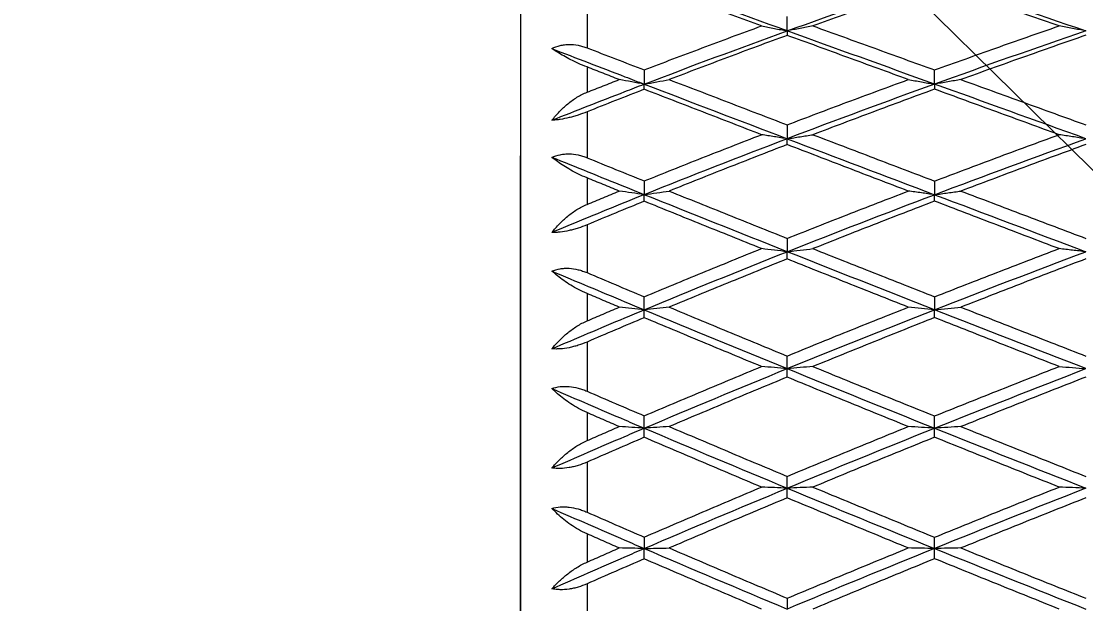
# Model space of a CAD drawing. Extents: x 6453 to 7582, y 0 to 827.
# Drawn here: x 6600.69 to 6616.67, y 217.34 to 226.08 of the extents above; entities that cross this region are included whole.
import ezdxf

# ---------------------------------------------------------------- set-up
doc = ezdxf.new("R2010")
doc.units = 0
doc.header["$LTSCALE"] = 30
doc.header["$MEASUREMENT"] = 0
doc.header["$PDMODE"] = 3
doc.header["$PDSIZE"] = -10
doc.layers.get('0').update_dxf_attribs({"linetype": 'CONTINUOUS'})
doc.layers.get('DEFPOINTS').update_dxf_attribs({"linetype": 'CONTINUOUS'})
doc.layers.add('1', color=7, linetype='CONTINUOUS')
doc.styles.add('Daelim Dimension', font='')
doc.styles.get('Daelim Dimension').set_extended_font_data('나눔고딕')
doc.dimstyles.new('DEFAULT', dxfattribs={"dimscale": 2, "dimtxt": 2, "dimasz": 2, "dimexe": 0, "dimexo": 2, "dimgap": 1, "dimtad": 1, "dimdec": 1, "dimzin": 9, "dimdsep": 46, "dimtxsty": 'Daelim Dimension', "dimcen": 0.5, "dimclrd": 252, "dimclre": 252, "dimclrt": 3, "dimadec": 1, "dimazin": 0, "dimtfac": 1, "dimtdec": 1, "dimtix": 1, "dimtmove": 0, "dimatfit": 3, "dimfxl": 1, "dimtolj": 1, "dimtzin": 1, "dimlwd": 9, "dimlwe": 9, "dimarcsym": 0})

# ---------------------------------------------------------------- blocks, each defined once
blk = doc.blocks.new('*D49')
at = {"color": 5, "lineweight": 9, "ltscale": 0.5, "transparency": 16777216}
for p, q in [((6677.333, 220.067), (6628.548, 268.005)), ((6604.922, 241.109), (6627.171, 263.751)), ((6649.476, 191.719), (6600.692, 239.657))]:
    blk.add_line(p, q, dxfattribs=at)
at = {"color": 5, "ltscale": 0.5, "transparency": 16777216}
for points in [[(6626.696, 264.218), (6627.647, 263.283), (6629.975, 266.604)], [(6604.446, 241.576), (6605.397, 240.641), (6602.118, 238.256)]]:
    blk.add_solid(points, dxfattribs=at)
at = {"layer": 'DEFPOINTS', "color": 0, "ltscale": 0.5, "transparency": 16777216}
for p in [(6629.975, 266.604), (6680.186, 217.263), (6652.329, 188.915)]:
    blk.add_point(p, dxfattribs=at)
at = {"color": 7, "ltscale": 0.5, "transparency": 16777216, "insert": (6610.763, 257.622), "char_height": 10, "attachment_point": 5, "rotation": 45.5011, "style": 'Daelim Dimension'}
blk.add_mtext('\\A1;40', dxfattribs=at)

msp = doc.modelspace()

# ---------------------------------------------------------------- linework, layer by layer
at = {"layer": '1', "color": 7, "linetype": 'Continuous', "lineweight": 18}
for p, q in [((6608.185, 233.763), (6608.185, 200.763)), ((6608.185, 210.463), (6608.185, 224.063))]:
    msp.add_line(p, q, dxfattribs=at)
for points in [[(6612.19, 225.938), (6611.464, 226.201), (6610.748, 226.459), (6610.044, 226.713)], [(6611.805, 226.013), (6611.511, 226.121), (6610.922, 226.336), (6610.336, 226.55), (6610.044, 226.657)], [(6612.19, 225.938), (6612.917, 226.201), (6613.655, 226.459), (6614.403, 226.713)], [(6614.403, 226.659), (6614.091, 226.551), (6613.475, 226.336), (6612.874, 226.121), (6612.577, 226.013)], [(6614.403, 226.713), (6615.15, 226.459), (6615.908, 226.201), (6616.675, 225.938)], [(6616.271, 226.013), (6615.961, 226.121), (6615.338, 226.336), (6614.715, 226.551), (6614.403, 226.659)], [(6612.19, 225.938), (6612.19, 225.974), (6612.19, 226.046), (6612.19, 226.117), (6612.19, 226.153)], [(6610.044, 225.353), (6610.329, 225.463), (6610.908, 225.682), (6611.503, 225.903), (6611.805, 226.013)], [(6611.805, 226.013), (6611.869, 226.001), (6611.997, 225.976), (6612.126, 225.951), (6612.19, 225.938)], [(6612.577, 226.013), (6612.513, 226.001), (6612.384, 225.976), (6612.255, 225.951), (6612.19, 225.938)], [(6612.577, 226.013), (6612.881, 225.903), (6613.49, 225.683), (6614.098, 225.462), (6614.403, 225.352)], [(6614.403, 225.352), (6614.705, 225.461), (6615.318, 225.681), (6615.95, 225.902), (6616.271, 226.013)], [(6616.675, 225.938), (6616.607, 225.951), (6616.472, 225.976), (6616.338, 226.001), (6616.271, 226.013)], [(6610.044, 225.14), (6610.748, 225.41), (6611.464, 225.676), (6612.19, 225.938)], [(6612.19, 225.872), (6611.887, 225.761), (6611.288, 225.539), (6610.707, 225.318), (6610.42, 225.208)], [(6614.403, 225.14), (6613.655, 225.41), (6612.917, 225.676), (6612.19, 225.938)], [(6612.19, 225.938), (6612.19, 225.927), (6612.19, 225.905), (6612.19, 225.883), (6612.19, 225.872)], [(6614.008, 225.208), (6613.705, 225.319), (6613.099, 225.54), (6612.493, 225.762), (6612.19, 225.872)], [(6616.675, 225.938), (6615.908, 225.676), (6615.15, 225.41), (6614.403, 225.14)], [(6616.675, 225.874), (6616.352, 225.762), (6615.717, 225.539), (6615.101, 225.318), (6614.799, 225.208)], [(6609.185, 225.397), (6609.14, 225.414), (6609.055, 225.45), (6608.939, 225.506), (6608.834, 225.563), (6608.742, 225.618), (6608.685, 225.654), (6608.658, 225.673)], [(6609.185, 225.684), (6609.328, 225.629), (6609.614, 225.519), (6609.901, 225.408), (6610.044, 225.353)], [(6609.669, 225.208), (6609.589, 225.24), (6609.427, 225.302), (6609.265, 225.365), (6609.185, 225.397)], [(6610.044, 225.353), (6610.044, 225.317), (6610.044, 225.246), (6610.044, 225.175), (6610.044, 225.14)], [(6614.403, 225.14), (6614.403, 225.175), (6614.403, 225.246), (6614.403, 225.316), (6614.403, 225.352)], [(6609.185, 225.018), (6609.265, 225.05), (6609.426, 225.113), (6609.588, 225.176), (6609.669, 225.208)], [(6610.044, 225.14), (6609.981, 225.151), (6609.856, 225.174), (6609.731, 225.197), (6609.669, 225.208)], [(6610.044, 225.14), (6610.107, 225.151), (6610.232, 225.174), (6610.358, 225.197), (6610.42, 225.208)], [(6610.42, 225.208), (6610.714, 225.095), (6611.303, 224.869), (6611.894, 224.642), (6612.19, 224.529)], [(6612.19, 224.529), (6612.485, 224.642), (6613.083, 224.868), (6613.697, 225.094), (6614.008, 225.208)], [(6614.008, 225.208), (6614.073, 225.197), (6614.204, 225.174), (6614.336, 225.151), (6614.403, 225.14)], [(6614.799, 225.208), (6614.733, 225.197), (6614.601, 225.174), (6614.469, 225.151), (6614.403, 225.14)], [(6614.799, 225.208), (6615.112, 225.094), (6615.738, 224.867), (6616.363, 224.641), (6616.675, 224.528)], [(6610.044, 225.063), (6609.899, 225.006), (6609.61, 224.893), (6609.326, 224.78), (6609.185, 224.724)], [(6610.044, 225.14), (6610.748, 224.87), (6611.464, 224.597), (6612.19, 224.32)], [(6610.044, 225.063), (6610.044, 225.076), (6610.044, 225.101), (6610.044, 225.127), (6610.044, 225.14)], [(6611.805, 224.381), (6611.511, 224.495), (6610.922, 224.722), (6610.336, 224.949), (6610.044, 225.063)], [(6614.403, 225.14), (6613.655, 224.87), (6612.917, 224.597), (6612.19, 224.32)], [(6614.403, 225.064), (6614.09, 224.95), (6613.474, 224.721), (6612.873, 224.494), (6612.577, 224.381)], [(6616.675, 224.32), (6615.908, 224.597), (6615.15, 224.87), (6614.403, 225.14)], [(6614.403, 225.14), (6614.403, 225.127), (6614.403, 225.102), (6614.403, 225.077), (6614.403, 225.064)], [(6616.271, 224.381), (6615.961, 224.495), (6615.338, 224.722), (6614.715, 224.95), (6614.403, 225.064)], [(6612.19, 224.529), (6612.19, 224.494), (6612.19, 224.425), (6612.19, 224.355), (6612.19, 224.32)], [(6610.044, 223.687), (6610.328, 223.801), (6610.905, 224.031), (6611.502, 224.264), (6611.805, 224.381)], [(6612.19, 224.32), (6612.126, 224.33), (6611.997, 224.351), (6611.869, 224.371), (6611.805, 224.381)], [(6612.19, 224.32), (6612.255, 224.33), (6612.384, 224.351), (6612.513, 224.371), (6612.577, 224.381)], [(6612.577, 224.381), (6612.881, 224.265), (6613.49, 224.033), (6614.098, 223.801), (6614.403, 223.685)], [(6614.403, 223.685), (6614.708, 223.801), (6615.324, 224.033), (6615.954, 224.265), (6616.271, 224.381)], [(6616.675, 224.32), (6616.607, 224.33), (6616.472, 224.351), (6616.338, 224.371), (6616.271, 224.381)], [(6612.19, 224.32), (6611.464, 224.044), (6610.748, 223.764), (6610.044, 223.481)], [(6612.19, 224.233), (6611.886, 224.115), (6611.286, 223.881), (6610.706, 223.65), (6610.42, 223.535)], [(6612.19, 224.32), (6612.917, 224.044), (6613.655, 223.764), (6614.403, 223.481)], [(6612.19, 224.233), (6612.19, 224.247), (6612.19, 224.277), (6612.19, 224.306), (6612.19, 224.32)], [(6614.008, 223.535), (6613.705, 223.651), (6613.099, 223.883), (6612.493, 224.116), (6612.19, 224.233)], [(6614.403, 223.481), (6615.15, 223.764), (6615.908, 224.044), (6616.675, 224.32)], [(6616.675, 224.234), (6616.355, 224.117), (6615.723, 223.884), (6615.104, 223.651), (6614.799, 223.535)], [(6609.185, 223.732), (6609.14, 223.751), (6609.055, 223.789), (6608.939, 223.851), (6608.834, 223.914), (6608.742, 223.977), (6608.685, 224.019), (6608.658, 224.04)], [(6609.185, 224.035), (6609.328, 223.977), (6609.614, 223.861), (6609.901, 223.745), (6610.044, 223.687)], [(6609.669, 223.535), (6609.588, 223.568), (6609.426, 223.634), (6609.265, 223.7), (6609.185, 223.732)], [(6610.044, 223.687), (6610.044, 223.652), (6610.044, 223.584), (6610.044, 223.515), (6610.044, 223.481)], [(6614.403, 223.685), (6614.403, 223.651), (6614.403, 223.583), (6614.403, 223.515), (6614.403, 223.481)], [(6609.185, 223.336), (6609.265, 223.369), (6609.425, 223.435), (6609.588, 223.501), (6609.669, 223.535)], [(6610.044, 223.481), (6609.981, 223.49), (6609.856, 223.508), (6609.731, 223.526), (6609.669, 223.535)], [(6610.044, 223.481), (6610.107, 223.49), (6610.232, 223.508), (6610.358, 223.526), (6610.42, 223.535)], [(6612.19, 222.625), (6611.464, 222.913), (6610.748, 223.198), (6610.044, 223.481)], [(6610.044, 223.382), (6610.044, 223.399), (6610.044, 223.432), (6610.044, 223.465), (6610.044, 223.481)], [(6610.42, 223.535), (6610.714, 223.416), (6611.303, 223.18), (6611.894, 222.943), (6612.19, 222.825)], [(6612.19, 222.825), (6612.487, 222.943), (6613.087, 223.18), (6613.699, 223.416), (6614.008, 223.535)], [(6612.19, 222.625), (6612.917, 222.913), (6613.655, 223.198), (6614.403, 223.481)], [(6614.403, 223.481), (6614.336, 223.49), (6614.204, 223.508), (6614.073, 223.526), (6614.008, 223.535)], [(6614.403, 223.481), (6614.469, 223.49), (6614.601, 223.508), (6614.733, 223.526), (6614.799, 223.535)], [(6614.403, 223.481), (6615.15, 223.198), (6615.908, 222.913), (6616.675, 222.625)], [(6614.403, 223.384), (6614.403, 223.4), (6614.403, 223.432), (6614.403, 223.465), (6614.403, 223.481)], [(6614.799, 223.535), (6615.112, 223.416), (6615.738, 223.178), (6616.363, 222.942), (6616.675, 222.824)], [(6610.044, 223.382), (6609.898, 223.323), (6609.609, 223.205), (6609.325, 223.087), (6609.185, 223.029)], [(6611.805, 222.671), (6611.505, 222.792), (6610.912, 223.031), (6610.331, 223.266), (6610.044, 223.382)], [(6614.403, 223.384), (6614.093, 223.265), (6613.479, 223.028), (6612.876, 222.79), (6612.577, 222.671)], [(6616.271, 222.671), (6615.961, 222.789), (6615.339, 223.026), (6614.715, 223.264), (6614.403, 223.384)], [(6612.19, 222.825), (6612.19, 222.792), (6612.19, 222.725), (6612.19, 222.658), (6612.19, 222.625)], [(6610.044, 221.95), (6610.331, 222.07), (6610.912, 222.31), (6611.505, 222.551), (6611.805, 222.671)], [(6610.044, 221.754), (6610.748, 222.046), (6611.464, 222.337), (6612.19, 222.625)], [(6612.19, 222.625), (6612.126, 222.632), (6611.997, 222.648), (6611.869, 222.663), (6611.805, 222.671)], [(6612.19, 222.625), (6612.255, 222.632), (6612.384, 222.648), (6612.513, 222.663), (6612.577, 222.671)], [(6614.403, 221.754), (6613.655, 222.046), (6612.917, 222.337), (6612.19, 222.625)], [(6612.19, 222.517), (6612.19, 222.535), (6612.19, 222.571), (6612.19, 222.607), (6612.19, 222.625)], [(6612.577, 222.671), (6612.881, 222.55), (6613.49, 222.309), (6614.098, 222.068), (6614.403, 221.948)], [(6614.403, 221.948), (6614.714, 222.071), (6615.336, 222.313), (6615.959, 222.552), (6616.271, 222.671)], [(6614.403, 221.754), (6615.15, 222.046), (6615.908, 222.337), (6616.675, 222.625)], [(6616.675, 222.625), (6616.607, 222.632), (6616.472, 222.648), (6616.338, 222.663), (6616.271, 222.671)], [(6612.19, 222.517), (6611.889, 222.396), (6611.293, 222.154), (6610.709, 221.913), (6610.42, 221.793)], [(6614.008, 221.793), (6613.698, 221.916), (6613.084, 222.159), (6612.486, 222.398), (6612.19, 222.517)], [(6616.675, 222.518), (6616.362, 222.399), (6615.736, 222.159), (6615.111, 221.915), (6614.799, 221.793)], [(6609.185, 221.997), (6609.14, 222.016), (6609.055, 222.057), (6608.939, 222.123), (6608.834, 222.192), (6608.742, 222.262), (6608.685, 222.31), (6608.658, 222.334)], [(6609.185, 222.311), (6609.326, 222.251), (6609.611, 222.131), (6609.899, 222.01), (6610.044, 221.95)], [(6609.669, 221.793), (6609.588, 221.827), (6609.426, 221.895), (6609.265, 221.963), (6609.185, 221.997)], [(6610.044, 221.754), (6610.044, 221.786), (6610.044, 221.852), (6610.044, 221.917), (6610.044, 221.95)], [(6614.403, 221.948), (6614.403, 221.916), (6614.403, 221.851), (6614.403, 221.786), (6614.403, 221.754)], [(6609.185, 221.587), (6609.265, 221.621), (6609.426, 221.69), (6609.588, 221.758), (6609.669, 221.793)], [(6610.044, 221.754), (6609.981, 221.76), (6609.856, 221.773), (6609.731, 221.786), (6609.669, 221.793)], [(6610.42, 221.793), (6610.358, 221.786), (6610.232, 221.773), (6610.107, 221.76), (6610.044, 221.754)], [(6610.044, 221.754), (6610.748, 221.461), (6611.464, 221.167), (6612.19, 220.871)], [(6610.044, 221.635), (6610.044, 221.655), (6610.044, 221.694), (6610.044, 221.734), (6610.044, 221.754)], [(6610.42, 221.793), (6610.708, 221.673), (6611.291, 221.43), (6611.888, 221.184), (6612.19, 221.06)], [(6612.19, 221.06), (6612.492, 221.184), (6613.097, 221.43), (6613.704, 221.672), (6614.008, 221.793)], [(6612.19, 220.871), (6612.917, 221.167), (6613.655, 221.461), (6614.403, 221.754)], [(6614.403, 221.754), (6614.336, 221.76), (6614.204, 221.773), (6614.073, 221.786), (6614.008, 221.793)], [(6614.403, 221.754), (6614.469, 221.76), (6614.601, 221.773), (6614.733, 221.786), (6614.799, 221.793)], [(6616.675, 220.871), (6615.908, 221.167), (6615.15, 221.461), (6614.403, 221.754)], [(6614.403, 221.636), (6614.403, 221.656), (6614.403, 221.695), (6614.403, 221.734), (6614.403, 221.754)], [(6614.799, 221.793), (6615.112, 221.669), (6615.738, 221.424), (6616.363, 221.18), (6616.675, 221.059)], [(6610.044, 221.635), (6609.899, 221.574), (6609.611, 221.452), (6609.326, 221.331), (6609.185, 221.27)], [(6611.805, 220.902), (6611.505, 221.026), (6610.911, 221.272), (6610.331, 221.515), (6610.044, 221.635)], [(6614.403, 221.636), (6614.098, 221.516), (6613.489, 221.273), (6612.881, 221.026), (6612.577, 220.902)], [(6616.271, 220.902), (6615.952, 221.027), (6615.321, 221.274), (6614.706, 221.517), (6614.403, 221.636)], [(6612.19, 220.871), (6612.19, 220.902), (6612.19, 220.965), (6612.19, 221.029), (6612.19, 221.06)], [(6610.044, 220.162), (6610.336, 220.287), (6610.922, 220.535), (6611.51, 220.78), (6611.805, 220.902)], [(6610.044, 219.977), (6610.748, 220.276), (6611.464, 220.574), (6612.19, 220.871)], [(6612.19, 220.871), (6612.126, 220.876), (6611.997, 220.886), (6611.869, 220.897), (6611.805, 220.902)], [(6612.577, 220.902), (6612.513, 220.897), (6612.384, 220.886), (6612.255, 220.876), (6612.19, 220.871)], [(6612.19, 220.871), (6612.917, 220.574), (6613.655, 220.276), (6614.403, 219.977)], [(6612.19, 220.743), (6612.19, 220.764), (6612.19, 220.807), (6612.19, 220.849), (6612.19, 220.871)], [(6612.577, 220.902), (6612.873, 220.78), (6613.474, 220.535), (6614.091, 220.286), (6614.403, 220.16)], [(6614.403, 220.16), (6614.714, 220.286), (6615.336, 220.534), (6615.96, 220.78), (6616.271, 220.902)], [(6614.403, 219.977), (6615.15, 220.276), (6615.908, 220.574), (6616.675, 220.871)], [(6616.271, 220.902), (6616.338, 220.897), (6616.472, 220.886), (6616.607, 220.876), (6616.675, 220.871)], [(6612.19, 220.743), (6611.894, 220.621), (6611.302, 220.375), (6610.714, 220.126), (6610.42, 220.001)], [(6614.008, 220.001), (6613.697, 220.127), (6613.084, 220.376), (6612.486, 220.621), (6612.19, 220.743)], [(6616.675, 220.744), (6616.352, 220.618), (6615.716, 220.368), (6615.101, 220.122), (6614.799, 220.001)], [(6609.185, 220.21), (6609.14, 220.23), (6609.055, 220.272), (6608.939, 220.343), (6608.834, 220.417), (6608.742, 220.493), (6608.685, 220.545), (6608.658, 220.572)], [(6609.185, 220.532), (6609.328, 220.47), (6609.614, 220.346), (6609.901, 220.223), (6610.044, 220.162)], [(6609.669, 220.001), (6609.589, 220.036), (6609.427, 220.105), (6609.265, 220.175), (6609.185, 220.21)], [(6610.044, 219.977), (6610.044, 220.008), (6610.044, 220.07), (6610.044, 220.131), (6610.044, 220.162)], [(6614.403, 219.977), (6614.403, 220.008), (6614.403, 220.069), (6614.403, 220.13), (6614.403, 220.16)], [(6609.185, 219.791), (6609.265, 219.826), (6609.427, 219.896), (6609.589, 219.966), (6609.669, 220.001)], [(6610.044, 219.977), (6609.981, 219.981), (6609.856, 219.989), (6609.731, 219.997), (6609.669, 220.001)], [(6610.42, 220.001), (6610.358, 219.997), (6610.232, 219.989), (6610.107, 219.981), (6610.044, 219.977)], [(6610.044, 219.977), (6610.748, 219.678), (6611.464, 219.378), (6612.19, 219.077)], [(6610.044, 219.84), (6610.044, 219.863), (6610.044, 219.909), (6610.044, 219.955), (6610.044, 219.977)], [(6610.42, 220.001), (6610.714, 219.876), (6611.303, 219.626), (6611.894, 219.377), (6612.19, 219.254)], [(6612.19, 219.254), (6612.492, 219.38), (6613.097, 219.63), (6613.704, 219.878), (6614.008, 220.001)], [(6612.19, 219.077), (6612.917, 219.378), (6613.655, 219.678), (6614.403, 219.977)], [(6614.403, 219.977), (6614.336, 219.981), (6614.204, 219.989), (6614.073, 219.997), (6614.008, 220.001)], [(6614.799, 220.001), (6614.733, 219.997), (6614.601, 219.989), (6614.469, 219.981), (6614.403, 219.977)], [(6614.403, 219.977), (6615.15, 219.678), (6615.908, 219.378), (6616.675, 219.077)], [(6614.403, 219.841), (6614.403, 219.864), (6614.403, 219.909), (6614.403, 219.955), (6614.403, 219.977)], [(6614.799, 220.001), (6615.103, 219.879), (6615.72, 219.631), (6616.354, 219.38), (6616.675, 219.252)], [(6610.044, 219.84), (6609.901, 219.778), (6609.614, 219.654), (6609.328, 219.53), (6609.185, 219.467)], [(6611.805, 219.093), (6611.511, 219.216), (6610.922, 219.465), (6610.336, 219.714), (6610.044, 219.84)], [(6614.403, 219.841), (6614.09, 219.715), (6613.473, 219.464), (6612.873, 219.216), (6612.577, 219.093)], [(6616.271, 219.093), (6615.952, 219.22), (6615.32, 219.472), (6614.706, 219.719), (6614.403, 219.841)], [(6612.19, 219.077), (6612.19, 219.106), (6612.19, 219.165), (6612.19, 219.224), (6612.19, 219.254)], [(6610.044, 218.342), (6610.336, 218.468), (6610.922, 218.72), (6611.51, 218.969), (6611.805, 219.093)], [(6612.19, 219.077), (6612.126, 219.079), (6611.997, 219.085), (6611.869, 219.09), (6611.805, 219.093)], [(6612.577, 219.093), (6612.513, 219.09), (6612.384, 219.085), (6612.255, 219.079), (6612.19, 219.077)], [(6612.577, 219.093), (6612.881, 218.966), (6613.49, 218.714), (6614.098, 218.465), (6614.403, 218.34)], [(6614.403, 218.34), (6614.704, 218.463), (6615.317, 218.712), (6615.95, 218.965), (6616.271, 219.093)], [(6616.675, 219.077), (6616.607, 219.079), (6616.472, 219.085), (6616.338, 219.09), (6616.271, 219.093)], [(6610.044, 218.171), (6610.748, 218.474), (6611.464, 218.776), (6612.19, 219.077)], [(6612.19, 218.931), (6611.886, 218.804), (6611.286, 218.551), (6610.706, 218.302), (6610.42, 218.179)], [(6612.19, 219.077), (6612.917, 218.776), (6613.655, 218.474), (6614.403, 218.171)], [(6612.19, 218.931), (6612.19, 218.955), (6612.19, 219.004), (6612.19, 219.053), (6612.19, 219.077)], [(6614.008, 218.179), (6613.705, 218.303), (6613.099, 218.553), (6612.493, 218.805), (6612.19, 218.931)], [(6616.675, 219.077), (6615.908, 218.776), (6615.15, 218.474), (6614.403, 218.171)], [(6616.675, 218.932), (6616.352, 218.804), (6615.716, 218.551), (6615.101, 218.302), (6614.799, 218.179)], [(6609.185, 218.391), (6609.14, 218.411), (6609.055, 218.454), (6608.939, 218.528), (6608.834, 218.607), (6608.742, 218.688), (6608.685, 218.745), (6608.658, 218.773)], [(6609.185, 218.717), (6609.328, 218.654), (6609.614, 218.529), (6609.901, 218.404), (6610.044, 218.342)], [(6609.669, 218.179), (6609.589, 218.214), (6609.427, 218.285), (6609.265, 218.356), (6609.185, 218.391)], [(6610.044, 218.342), (6610.044, 218.313), (6610.044, 218.257), (6610.044, 218.2), (6610.044, 218.171)], [(6614.403, 218.171), (6614.403, 218.199), (6614.403, 218.256), (6614.403, 218.312), (6614.403, 218.34)], [(6609.185, 217.967), (6609.265, 218.003), (6609.427, 218.073), (6609.589, 218.144), (6609.669, 218.179)], [(6610.044, 218.171), (6609.981, 218.173), (6609.856, 218.175), (6609.731, 218.178), (6609.669, 218.179)], [(6610.044, 218.171), (6610.107, 218.173), (6610.232, 218.175), (6610.358, 218.178), (6610.42, 218.179)], [(6610.044, 218.171), (6610.748, 217.869), (6611.464, 217.566), (6612.19, 217.263)], [(6610.044, 218.016), (6610.044, 218.042), (6610.044, 218.094), (6610.044, 218.146), (6610.044, 218.171)], [(6610.42, 218.179), (6610.714, 218.052), (6611.303, 217.8), (6611.894, 217.55), (6612.19, 217.425)], [(6612.19, 217.425), (6612.485, 217.549), (6613.083, 217.799), (6613.697, 218.052), (6614.008, 218.179)], [(6614.403, 218.171), (6613.655, 217.869), (6612.917, 217.566), (6612.19, 217.263)], [(6614.403, 218.171), (6614.336, 218.173), (6614.204, 218.175), (6614.073, 218.178), (6614.008, 218.179)], [(6614.799, 218.179), (6614.733, 218.178), (6614.601, 218.175), (6614.469, 218.173), (6614.403, 218.171)], [(6614.403, 218.171), (6615.15, 217.869), (6615.908, 217.566), (6616.675, 217.263)], [(6614.403, 218.018), (6614.403, 218.043), (6614.403, 218.095), (6614.403, 218.146), (6614.403, 218.171)], [(6614.799, 218.179), (6615.112, 218.052), (6615.738, 217.799), (6616.363, 217.548), (6616.675, 217.424)], [(6610.044, 218.016), (6609.898, 217.953), (6609.609, 217.827), (6609.325, 217.703), (6609.185, 217.641)], [(6611.805, 217.263), (6611.511, 217.388), (6610.922, 217.638), (6610.336, 217.89), (6610.044, 218.016)], [(6614.403, 218.018), (6614.09, 217.89), (6613.473, 217.637), (6612.873, 217.387), (6612.577, 217.263)], [(6616.271, 217.263), (6615.961, 217.388), (6615.338, 217.638), (6614.715, 217.891), (6614.403, 218.018)], [(6612.19, 217.425), (6612.19, 217.398), (6612.19, 217.344), (6612.19, 217.29), (6612.19, 217.263)]]:
    msp.add_open_spline(points, degree=3, dxfattribs=at)
at = {"layer": '1', "color": 7, "linetype": 'Continuous', "lineweight": 13}
for points, weights in [([(6609.185, 226.338), (6609.185, 226.015), (6609.185, 225.684)], [1, 0.999767428635, 1]), ([(6609.185, 225.397), (6609.185, 225.209), (6609.185, 225.018)], [1, 0.999926457479, 1]), ([(6609.185, 224.724), (6609.185, 224.383), (6609.185, 224.035)], [1, 0.999767428635, 1]), ([(6609.185, 223.732), (6609.185, 223.535), (6609.185, 223.336)], [1, 0.999926457479, 1]), ([(6609.185, 223.029), (6609.185, 222.672), (6609.185, 222.311)], [1, 0.999767428635, 1]), ([(6609.185, 221.997), (6609.185, 221.793), (6609.185, 221.587)], [1, 0.999926457479, 1]), ([(6609.185, 221.27), (6609.185, 220.903), (6609.185, 220.532)], [1, 0.999767428635, 1]), ([(6609.185, 220.21), (6609.185, 220.001), (6609.185, 219.791)], [1, 0.999926457479, 1]), ([(6609.185, 219.467), (6609.185, 219.093), (6609.185, 218.717)], [1, 0.999767428635, 1]), ([(6609.185, 218.391), (6609.185, 218.179), (6609.185, 217.967)], [1, 0.999926457479, 1]), ([(6609.185, 217.641), (6609.185, 217.263), (6609.185, 216.886)], [1, 0.999767428635, 1])]:
    msp.add_rational_spline(points, weights, degree=2, dxfattribs=at)
at = {"layer": '1', "color": 7, "linetype": 'Continuous', "lineweight": 18}
for points, knots in [([(6608.658, 225.673), (6608.698, 225.693), (6608.739, 225.708), (6608.804, 225.724), (6608.826, 225.728), (6608.871, 225.734), (6608.893, 225.735), (6608.961, 225.736), (6609.006, 225.732), (6609.074, 225.719), (6609.097, 225.713), (6609.141, 225.7), (6609.163, 225.693), (6609.185, 225.684)], [0, 0, 0, 0, 0.25, 0.25, 0.375, 0.375, 0.5, 0.5, 0.75, 0.75, 0.875, 0.875, 1, 1, 1, 1]), ([(6608.658, 225.673), (6609.02, 225.533), (6609.481, 225.356), (6609.947, 225.177), (6610.044, 225.14)], [0, 0, 0, 0, 0.79323, 1, 1, 1, 1]), ([(6608.658, 224.598), (6609.02, 224.742), (6609.481, 224.923), (6609.947, 225.103), (6610.044, 225.14)], [0, 0, 0, 0, 0.79323, 1, 1, 1, 1]), ([(6608.658, 224.598), (6608.693, 224.643), (6608.731, 224.686), (6608.809, 224.768), (6608.851, 224.807), (6608.916, 224.861), (6608.939, 224.878), (6608.986, 224.912), (6609.009, 224.928), (6609.082, 224.972), (6609.132, 224.998), (6609.185, 225.018)], [0, 0, 0, 0, 0.25, 0.25, 0.5, 0.5, 0.625, 0.625, 0.75, 0.75, 1, 1, 1, 1]), ([(6609.185, 224.724), (6609.141, 224.707), (6609.097, 224.691), (6609.03, 224.669), (6609.007, 224.662), (6608.973, 224.652), (6608.962, 224.649), (6608.939, 224.643), (6608.927, 224.64), (6608.871, 224.626), (6608.826, 224.617), (6608.762, 224.607), (6608.741, 224.605), (6608.709, 224.601), (6608.699, 224.6), (6608.678, 224.599), (6608.668, 224.598), (6608.658, 224.598)], [0, 0, 0, 0, 0.25, 0.25, 0.375, 0.375, 0.4375, 0.4375, 0.5, 0.5, 0.75, 0.75, 0.875, 0.875, 0.9375, 0.9375, 1, 1, 1, 1]), ([(6608.658, 224.04), (6608.698, 224.059), (6608.739, 224.072), (6608.804, 224.086), (6608.826, 224.089), (6608.871, 224.093), (6608.893, 224.094), (6608.961, 224.092), (6609.006, 224.087), (6609.074, 224.072), (6609.097, 224.066), (6609.141, 224.052), (6609.163, 224.044), (6609.185, 224.035)], [0, 0, 0, 0, 0.25, 0.25, 0.375, 0.375, 0.5, 0.5, 0.75, 0.75, 0.875, 0.875, 1, 1, 1, 1]), ([(6610.044, 223.481), (6609.947, 223.52), (6609.481, 223.707), (6609.02, 223.893), (6608.658, 224.04)], [0, 0, 0, 0, 0.20677, 1, 1, 1, 1]), ([(6610.044, 223.481), (6609.947, 223.442), (6609.481, 223.254), (6609.02, 223.065), (6608.658, 222.914)], [0, 0, 0, 0, 0.20677, 1, 1, 1, 1]), ([(6608.658, 222.914), (6608.693, 222.959), (6608.731, 223.001), (6608.809, 223.083), (6608.851, 223.121), (6608.916, 223.176), (6608.939, 223.193), (6608.986, 223.227), (6609.009, 223.243), (6609.082, 223.288), (6609.132, 223.314), (6609.185, 223.336)], [0, 0, 0, 0, 0.25, 0.25, 0.5, 0.5, 0.625, 0.625, 0.75, 0.75, 1, 1, 1, 1]), ([(6609.185, 223.029), (6609.141, 223.011), (6609.097, 222.994), (6609.03, 222.972), (6609.007, 222.966), (6608.973, 222.956), (6608.962, 222.953), (6608.939, 222.947), (6608.927, 222.945), (6608.871, 222.932), (6608.826, 222.925), (6608.762, 222.918), (6608.741, 222.916), (6608.709, 222.914), (6608.699, 222.914), (6608.678, 222.914), (6608.668, 222.914), (6608.658, 222.914)], [0, 0, 0, 0, 0.25, 0.25, 0.375, 0.375, 0.4375, 0.4375, 0.5, 0.5, 0.75, 0.75, 0.875, 0.875, 0.9375, 0.9375, 1, 1, 1, 1]), ([(6608.658, 222.334), (6608.698, 222.35), (6608.739, 222.362), (6608.804, 222.372), (6608.826, 222.375), (6608.871, 222.377), (6608.893, 222.377), (6608.961, 222.373), (6609.006, 222.366), (6609.074, 222.35), (6609.097, 222.343), (6609.141, 222.328), (6609.163, 222.32), (6609.185, 222.311)], [0, 0, 0, 0, 0.25, 0.25, 0.375, 0.375, 0.5, 0.5, 0.75, 0.75, 0.875, 0.875, 1, 1, 1, 1]), ([(6608.658, 222.334), (6609.02, 222.181), (6609.481, 221.988), (6609.947, 221.794), (6610.044, 221.754)], [0, 0, 0, 0, 0.79323, 1, 1, 1, 1]), ([(6608.658, 221.168), (6609.02, 221.324), (6609.481, 221.519), (6609.947, 221.714), (6610.044, 221.754)], [0, 0, 0, 0, 0.79323, 1, 1, 1, 1]), ([(6608.658, 221.168), (6608.693, 221.212), (6608.731, 221.254), (6608.809, 221.334), (6608.851, 221.372), (6608.916, 221.426), (6608.939, 221.443), (6608.986, 221.477), (6609.009, 221.493), (6609.082, 221.538), (6609.132, 221.565), (6609.185, 221.587)], [0, 0, 0, 0, 0.25, 0.25, 0.5, 0.5, 0.625, 0.625, 0.75, 0.75, 1, 1, 1, 1]), ([(6609.185, 221.27), (6609.141, 221.251), (6609.097, 221.235), (6609.03, 221.213), (6609.007, 221.207), (6608.973, 221.198), (6608.962, 221.195), (6608.939, 221.19), (6608.927, 221.187), (6608.871, 221.176), (6608.826, 221.17), (6608.762, 221.166), (6608.741, 221.165), (6608.709, 221.165), (6608.699, 221.166), (6608.678, 221.167), (6608.668, 221.168), (6608.658, 221.168)], [0, 0, 0, 0, 0.25, 0.25, 0.375, 0.375, 0.4375, 0.4375, 0.5, 0.5, 0.75, 0.75, 0.875, 0.875, 0.9375, 0.9375, 1, 1, 1, 1]), ([(6608.658, 220.572), (6608.698, 220.585), (6608.739, 220.595), (6608.804, 220.603), (6608.826, 220.604), (6608.871, 220.605), (6608.893, 220.604), (6608.961, 220.598), (6609.006, 220.59), (6609.074, 220.572), (6609.097, 220.565), (6609.141, 220.55), (6609.163, 220.541), (6609.185, 220.532)], [0, 0, 0, 0, 0.25, 0.25, 0.375, 0.375, 0.5, 0.5, 0.75, 0.75, 0.875, 0.875, 1, 1, 1, 1]), ([(6608.658, 220.572), (6609.02, 220.415), (6609.481, 220.217), (6609.947, 220.018), (6610.044, 219.977)], [0, 0, 0, 0, 0.79323, 1, 1, 1, 1]), ([(6608.658, 219.38), (6609.02, 219.538), (6609.481, 219.738), (6609.947, 219.936), (6610.044, 219.977)], [0, 0, 0, 0, 0.79323, 1, 1, 1, 1]), ([(6608.658, 219.38), (6608.693, 219.422), (6608.731, 219.462), (6608.809, 219.54), (6608.851, 219.577), (6608.916, 219.63), (6608.939, 219.647), (6608.986, 219.68), (6609.009, 219.696), (6609.082, 219.741), (6609.132, 219.768), (6609.185, 219.791)], [0, 0, 0, 0, 0.25, 0.25, 0.5, 0.5, 0.625, 0.625, 0.75, 0.75, 1, 1, 1, 1]), ([(6609.185, 219.467), (6609.141, 219.448), (6609.097, 219.432), (6609.03, 219.411), (6609.007, 219.404), (6608.973, 219.396), (6608.962, 219.394), (6608.939, 219.389), (6608.927, 219.387), (6608.871, 219.377), (6608.826, 219.372), (6608.762, 219.371), (6608.741, 219.372), (6608.709, 219.374), (6608.699, 219.375), (6608.678, 219.377), (6608.668, 219.378), (6608.658, 219.38)], [0, 0, 0, 0, 0.25, 0.25, 0.375, 0.375, 0.4375, 0.4375, 0.5, 0.5, 0.75, 0.75, 0.875, 0.875, 0.9375, 0.9375, 1, 1, 1, 1]), ([(6608.658, 218.773), (6608.698, 218.785), (6608.739, 218.792), (6608.804, 218.797), (6608.826, 218.797), (6608.871, 218.796), (6608.893, 218.795), (6608.961, 218.787), (6609.006, 218.778), (6609.074, 218.759), (6609.097, 218.751), (6609.141, 218.735), (6609.163, 218.726), (6609.185, 218.717)], [0, 0, 0, 0, 0.25, 0.25, 0.375, 0.375, 0.5, 0.5, 0.75, 0.75, 0.875, 0.875, 1, 1, 1, 1]), ([(6608.658, 218.773), (6609.02, 218.614), (6609.481, 218.414), (6609.947, 218.213), (6610.044, 218.171)], [0, 0, 0, 0, 0.79323, 1, 1, 1, 1]), ([(6608.658, 217.568), (6609.02, 217.728), (6609.481, 217.929), (6609.947, 218.13), (6610.044, 218.171)], [0, 0, 0, 0, 0.79323, 1, 1, 1, 1]), ([(6608.658, 217.568), (6608.693, 217.608), (6608.731, 217.647), (6608.809, 217.721), (6608.851, 217.757), (6608.916, 217.808), (6608.939, 217.825), (6608.986, 217.857), (6609.009, 217.873), (6609.082, 217.917), (6609.132, 217.944), (6609.185, 217.967)], [0, 0, 0, 0, 0.25, 0.25, 0.5, 0.5, 0.625, 0.625, 0.75, 0.75, 1, 1, 1, 1]), ([(6609.185, 217.641), (6609.141, 217.621), (6609.097, 217.605), (6609.03, 217.585), (6609.007, 217.579), (6608.973, 217.571), (6608.962, 217.569), (6608.939, 217.565), (6608.927, 217.563), (6608.871, 217.555), (6608.826, 217.552), (6608.762, 217.554), (6608.741, 217.555), (6608.709, 217.559), (6608.699, 217.561), (6608.678, 217.564), (6608.668, 217.566), (6608.658, 217.568)], [0, 0, 0, 0, 0.25, 0.25, 0.375, 0.375, 0.4375, 0.4375, 0.5, 0.5, 0.75, 0.75, 0.875, 0.875, 0.9375, 0.9375, 1, 1, 1, 1])]:
    msp.add_open_spline(points, degree=3, knots=knots, dxfattribs=at)

# ---------------------------------------------------------------- dimensions: what is measured, and where the dimension line sits
at = {"color": 5, "ltscale": 0.5}
dim = msp.add_aligned_dim(p1=(6652.329, 188.915), p2=(6680.186, 217.263), distance=70.396, dimstyle='DEFAULT', override={"dimtxt": 5, "dimexe": 1, "dimdec": 0, "dimclrd": 5, "dimclre": 5, "dimclrt": 7}, dxfattribs=at)
dim.commit()
dim.dimension.update_dxf_attribs({"geometry": '*D49', "text_midpoint": (6610.763, 257.622)})

doc.saveas('drawing.dxf')
